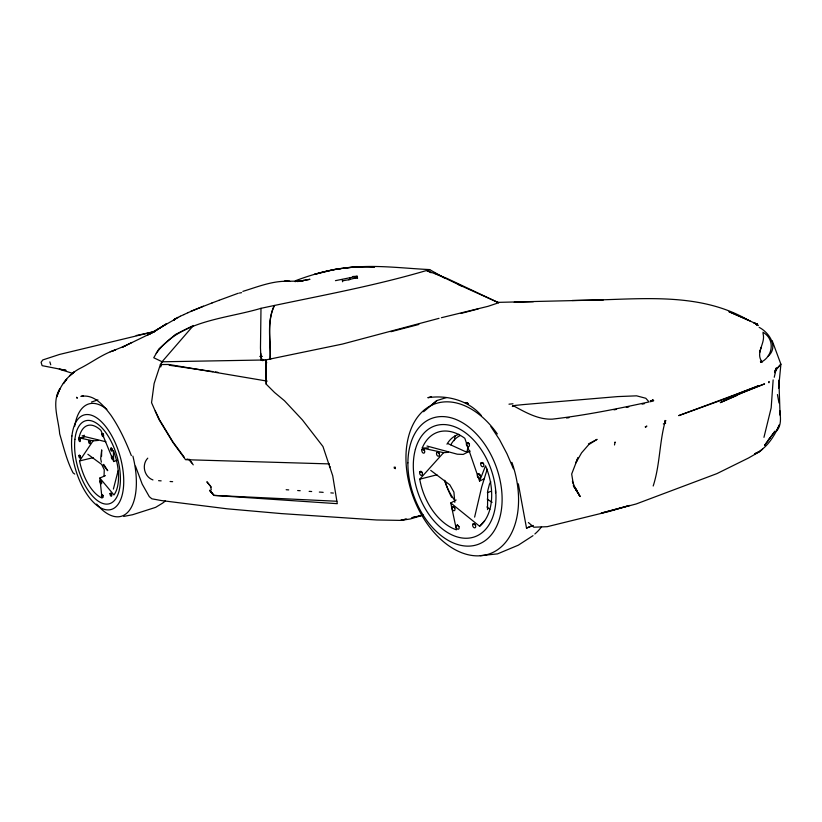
<?xml version="1.0" encoding="UTF-8"?>
<svg xmlns="http://www.w3.org/2000/svg" width="822" height="822" viewBox="0 0 822 822"><rect width="100%" height="100%" fill="white"/><g stroke="black" fill="none" stroke-linecap="round" stroke-linejoin="round"><path stroke-width="1.23" d="M487.528 509.63L487.672 491.001L489.491 484.024L490.826 481.856M737.067 395.218L736.461 395.094L764.573 383.884L743.684 392.135L720.288 402.646L736.985 395.423L736.461 395.094M445 278.288L429.639 269.585C374.339 286.19 317.364 296.167 260.995 308.322L260.471 348.025L261.057 360.046M774.252 377.267L776.379 367.855L774.961 372.705L775.886 370.106L780.9 364.228L772.207 340.74M211.87 492.861L209.785 490.333L213.905 495.389L337.287 503.681L332.715 475.763L322.964 446.51L302.383 419.898L284.474 400.735L274.599 392.536L266.205 384.162L266.174 361.392M778.66 385.816L778.598 388.107L780.9 364.228L774.55 370.907M104.065 475.907L104.26 469.763L101.661 464.44L87.862 454.278M161.8 362.779L162.129 361.762L153.755 357.745L158.903 348.908L175.292 334.564L193.427 325.502L162.006 361.793L160.382 364.557L154.125 383.545L151.546 402.677L158.944 419.467L173.113 442.698L185.546 459.693L329.417 463.906M650.736 401.187L650.685 401.804L653.13 399.708L650.736 401.187L650.387 400.746L653.716 400.694L651.404 400.828M756.867 325.44L756.908 324.074L754.154 323.108L757 323.95M614.496 444.969L615.123 441.989L614.815 442.534M773.153 379.898L771.18 407.856L763.957 437.345M474.623 517.12L481.702 486.932L487.199 469.187M653.192 486.008C660.004 465.026 659.326 442.811 665.101 421.696L665.625 420.772L665.101 421.696L665.625 420.772L664.947 420.474L665.594 420.761M113.395 489.08L118.101 470.78M762.98 333.475C765.888 342.712 756.065 351.446 761.049 360.396M756.682 324.772L756.908 324.074M160.701 367.002L161.318 365.184M760.083 350.788L759.559 352.361L761.223 347.418M484.014 478.918L479.565 481.076L485.535 465.858A51.971 33.856 69.8 0 1 479.606 526.265L450.775 502.972L456.107 499.982M577.938 457.772L571.68 474.037L573.283 483.891M78.82 439.092L79.426 438.599L80.207 439.606A1.562 0.73 74.4 0 1 79.775 441.578A1.562 0.73 74.4 0 1 78.82 439.092L79.981 439.143M577.784 458.101L575.883 462.827L581.575 452.85L588.788 444.579L597.091 439.359L588.47 443.921M78.953 455.624L79.559 455.152L80.33 456.148A1.552 0.719 74.1 0 1 79.898 458.101A1.552 0.719 74.1 0 1 78.953 455.624L80.104 455.686M88.622 441.106L89.238 440.613L90.019 441.62A1.562 0.74 74.4 0 1 89.577 443.592A1.562 0.74 74.4 0 1 88.622 441.106L89.238 440.613L89.793 441.157M101.938 434.016L102.586 433.513L103.397 434.53A1.603 0.771 74.4 0 1 102.925 436.564A1.603 0.771 74.4 0 1 101.938 434.016L102.586 433.513L103.161 434.057M110.775 448.216L112.1 449.089A1.613 0.771 74.1 0 1 111.617 451.114A1.613 0.771 74.1 0 1 110.631 448.545L111.587 448.247M100.222 480.952L101.507 481.846A1.562 0.74 73.6 0 1 101.055 483.778A1.562 0.74 73.6 0 1 100.089 481.271L101.003 481.024M111.432 456.837L112.08 456.354L112.891 457.381A1.603 0.771 74 0 1 112.409 459.385A1.603 0.771 74 0 1 111.432 456.837L112.08 456.354L112.655 456.909M101.548 495.019L102.175 494.577L102.966 495.615A1.572 0.74 73.3 0 1 102.503 497.546A1.572 0.74 73.3 0 1 101.548 495.019L102.74 495.142M110.117 493.662L110.754 493.21L111.566 494.258A1.593 0.75 73.3 0 1 111.093 496.211A1.593 0.75 73.3 0 1 110.117 493.662L111.33 493.786M274.343 305.507C266.287 322.06 270.993 341.418 270.037 359.111L270.911 358.875M274.466 305.476C266.41 322.039 271.116 341.387 270.161 359.08M174.038 320.118L174.521 319.121L178.158 317.241M174.151 320.097L174.634 319.09M395.043 467.626L395.29 467.163L395.29 468.694L394.159 467.132L395.043 467.626L394.241 468.098L394.827 467.656M768.704 382.179L769.115 381.521L768.95 382.764M421.963 449.768L423.166 449.12L424.481 450.477A2.117 1.356 71.2 0 1 423.371 453.138A2.117 1.356 71.2 0 1 421.963 449.768L423.166 449.12L424.131 449.86M105.411 475.609L99.832 478.065L102.02 498.019A38.069 17.981 74 0 1 79.529 460.937L93.05 440.89L98.106 440.428M419.744 472.023L420.946 471.407L422.241 472.773A2.106 1.336 70.6 0 1 421.152 475.373A2.106 1.336 70.6 0 1 419.744 472.023L420.946 471.407L421.892 472.147M436.646 452.799L437.879 452.151L439.205 453.518A2.127 1.377 70.9 0 1 438.075 456.189A2.127 1.377 70.9 0 1 436.646 452.799L437.879 452.151L438.845 452.891M211.84 492.861L210.298 490.96L211.244 489.604L210.504 486.203L206.867 481.764L211.233 487.097M466.516 443.243L467.81 442.555L469.208 443.962A2.199 1.459 70.7 0 1 467.995 446.726A2.199 1.459 70.7 0 1 466.516 443.243L467.81 442.555L468.838 443.315M480.88 463.197L482.216 462.529L483.624 463.968A2.209 1.48 69.8 0 1 482.38 466.721A2.209 1.48 69.8 0 1 480.88 463.197L482.216 462.529L483.254 463.31M769.844 438.126L764.522 445.462L775.023 431.118L767.789 440.921M452.182 507.266L453.425 506.681L454.772 508.088A2.137 1.377 69 0 1 453.61 510.678A2.137 1.377 69 0 1 452.182 507.266L453.425 506.681L454.412 507.451M477.479 474.623L478.794 473.975L480.192 475.404A2.189 1.459 69.5 0 1 478.959 478.106A2.189 1.459 69.5 0 1 477.479 474.623L478.794 473.975L479.822 474.746M456.302 525.772L457.556 525.196L458.912 526.625A2.147 1.377 68.4 0 1 457.741 529.193A2.147 1.377 68.4 0 1 456.302 525.772L457.556 525.196L458.553 525.988M472.804 524.333L474.099 523.758L475.476 525.207A2.178 1.418 68.1 0 1 474.273 527.806A2.178 1.418 68.1 0 1 472.804 524.333L474.099 523.758L475.116 524.549M147.775 458.162C141.363 464.697 144.271 476.945 152.943 479.935M156.211 353.347C180.337 320.118 224.909 319.111 260.995 308.322M768.025 356.306C778.937 346.905 769.166 332.612 759.179 327.362M762.631 449.131L760.042 451.35L754.565 453.847C766.597 448.802 774.283 436.277 779.441 424.799L776.225 431.437C781.506 425.796 780.787 417.905 779.718 410.887M450.775 502.972L456.446 529.82A51.971 33.856 69.8 0 1 419.744 479.185L443.613 452.655L448.483 452.316M479.606 526.265L484.6 520.799M759.898 451.494L748.472 458.029L716.907 473.616L636.166 503.978L601.139 513.164L629.57 505.458L609.657 511.315L547.216 526.686L533.848 527.21L528.371 522.525M761.717 361.516L760.843 362.43L761.84 361.423L760.422 361.464L762.436 361.886L761.008 361.32L761.84 361.423M430.923 405.585L436.883 400.55L446.336 397.622M423.607 411.719L436.883 400.55M760.967 362.214C773.183 356.399 775.321 339.096 762.867 332.232M110.631 448.545L111.278 448.052L112.1 449.089M100.089 481.271L100.716 480.819L101.507 481.846M533.016 535.667L518.292 545.192L497.536 553.874L480.315 555.651M152.039 332.838L147.6 334.934L180.295 316.265M645.527 426.906L646.883 426.125L645.198 426.865L645.743 427.399M131.859 342.486L122.344 347.203L151.988 332.859M470.02 450.97L463.187 454.432L457.299 454.196L426.988 446.027M187.858 312.72L203.404 306.195M457.833 284.299L498.646 302.753L488.021 306.329L441.404 317.713M149.285 334.143L152.183 332.776M183.84 314.61L187.981 312.699M180.172 316.285L183.953 314.579M329.663 466.619L329.458 465.992M110.251 351.734L115.604 349.874C102.606 353.953 91.715 362.615 79.6 368.605C68.575 374.452 60.325 385.128 56.687 396.995L59.955 388.621C51.283 402.297 58.537 419.045 59.667 433.841C63.602 447.004 66.685 460.597 73.076 472.856L74.74 474.068M191.064 311.148L212.045 302.958M112.83 350.84L125.067 345.877M295.684 280.662C320.755 271.137 347.572 265.187 374.524 267.016C354.261 265.979 333.896 268.517 314.477 274.384L334.801 269.431L341.089 268.671M295.201 281.679L298.458 280.405M532.451 525.484L526.512 528.094L533.334 525.474M348.59 279.685L357.077 277.641L354.159 278.422M335.438 280.662L357.19 276.254L357.56 278.35M218.96 300.338L238.298 293.228M211.932 302.989L219.073 300.307M487.333 492.686L490.919 491.34M78.953 438.763L80.207 439.606M242.85 291.378C258.046 286.744 273.685 280.24 289.847 281.381L284.268 281.278L302.835 281.093L294.666 281.412M91.458 402.05L97.931 399.882M102.082 433.677L103.397 434.53M88.755 440.767L90.019 441.62M93.05 440.89L78.994 437.818A38.069 17.981 74 0 1 100.911 430.389L113.672 461.522L117.269 460.32M79.087 455.296L80.33 456.148M663.344 423.926L665.656 423.196M431.519 396.584L427.841 397.714C446.963 394.745 468.519 400.365 481.332 415.531M422.94 515.219L410.147 519.001L400.725 520.398L376.63 519.977L281.145 513.575L227.242 508.818L161.441 500.557L151.885 498.81L149.316 496.694L142.196 484.117L135.486 466.125M427.625 270.14L429.639 269.585C401.013 268.219 372.161 264.047 343.606 268.362M439.04 318.33L342.384 344.079L265.619 359.964L162.006 361.793M84.512 435.28L82.097 435.937L105.904 441.774M460.854 313.47L478.147 308.938M390.912 331.718L418.819 324.454M101.681 494.71L102.966 495.615M110.261 493.344L111.566 494.258M418.429 516.195L423.011 515.024M419.744 479.185L436.934 474.808M299.383 281.401L301.664 280.836M154.896 331.461L59.523 354.446L42.765 359.944L41.1 362.286L42.107 365.646L66.048 370.352L59.328 369.181L73.168 373.517M83.382 395.803L80.905 396.41C94.242 393.841 103.706 405.698 110.857 415.131C119.437 427.646 125.787 441.527 131.345 455.614M405.606 519.206L400.725 520.398L406.623 519.001M411.709 517.716L422.703 515.034M79.529 460.937L93.184 457.679M412.531 517.603L416.066 516.761M422.261 449.326L423.166 449.12L424.481 450.477M466.834 442.781L467.81 442.555L469.208 443.962M649.174 401.907C617.117 408.914 584.874 415.377 552.25 419.148C538.03 419.734 525.042 412.099 512.928 405.523L512.363 406.489L514.932 405.441L523.563 404.568L617.702 396.594L636.588 395.834L645.804 398.269L648.589 401.434M436.955 452.357L437.879 452.151L439.205 453.518M136.195 335.54L155.029 331.441M642.146 404.136L644.52 403.623M420.042 471.592L420.946 471.407L422.241 472.773M626.343 407.424L628.779 406.921M481.209 462.735L482.216 462.529L483.624 463.968M477.808 474.171L478.794 473.975L480.192 475.404M613.983 409.849L616.469 409.366M123.69 516.432L132.64 514.716L155.625 507.359L161.513 503.783A57.982 28.832 73.9 0 0 165.314 500.855M302.856 280.621L309.956 279.295L297.461 281.597M239.397 293.043L241.606 292.663M262.793 360.19L263.934 359.995M452.49 506.845L453.425 506.681L454.772 508.088M456.611 525.35L457.556 525.196L458.912 526.625M473.133 523.912L474.099 523.758L475.476 525.207M296.197 281.432L303.688 280.456M352.751 276.511L357.19 276.254M566.502 418.008L568.978 417.689M342.466 280.816L349.853 279.552L349.627 278.278M508.982 404.177L512.99 403.797M78.994 437.818L84.008 437.52M572.112 300.492L603.256 299.886L497.238 302.383M514.223 302.26L533.365 301.736M593.33 300.081C645.157 298.818 701.012 292.776 747.948 320.005L757.37 324.392L758.377 325.604M443.613 452.655L422.2 448.062L428.611 447.918M259.793 356.429L262.352 356.378M160.382 364.557L168.859 364.475L267.181 381.12M469.835 451.658L465.118 451.483L448.052 443.654M336.886 501.256L213.936 495.399L209.785 490.333M111.792 456.333L112.891 457.381M158.595 480.685L161.153 480.86M170.082 481.497L172.63 481.682M286.169 489.717L288.717 489.902M297.656 490.539L300.205 490.713M309.134 491.351L311.682 491.525M319.337 492.07L323.169 492.347M330.824 492.881L333.372 493.066M466.475 403.078L466.033 402.533L468.283 403.592L465.416 402.842L468.283 403.592M169.147 365.235L212.877 371.595M215.385 371.955L217.881 372.325M498.646 302.753L446.726 278.309L426.639 270.5L431.149 272.77M186.995 458.995L188.947 459.642L191.875 462.971M434.591 273.11L462.467 286.436M466.331 403.068L467.256 403.468M750.229 321.042L728.96 311.682L747.948 320.005M430.728 470.379L449.829 484.846L453.908 492.09L454.813 502.324M486.912 506.958L489.912 509.321M99.832 478.065L113.939 494.957A38.069 17.981 74 0 0 113.364 450.446L113.672 461.522M210.319 490.97L213.905 495.389M184.344 457.392L172.877 441.876L159.776 420.206M103.069 464.892L107.723 470.677L103.695 464.338M573.263 485.658L576.756 490.344L574.259 486.984M189.132 459.231L193.242 464.851M262.732 360.724L261.077 357.498L260.728 353.326M490.909 426.618L499.478 439.554L506.979 453.785L513.411 468.766M574.259 487.148L580.178 496.539L574.537 487.066L579.551 495.553L575.308 488.402L572.41 481.343M155.245 410.99L159.211 419.045M50.728 364.793L49.854 361.896M266.729 362.831L265.619 359.964L266.205 384.162M479.565 481.076L464.81 438.301A51.971 33.856 69.8 0 0 422.2 448.062M101.383 462.159L100.685 458.686L101.681 449.881L101.558 456.261M518.333 483.819L526.512 528.094M777.437 394.55L778.999 402.996M355.207 277.014L355.423 278.278M342.24 279.644L342.61 281.761M779.677 410.61L780.088 415.11L778.876 380.175M329.817 466.557L329.879 467.245M132.887 456.118A58.475 27.835 74 0 1 129.342 510.421A58.475 27.835 74 0 1 96.626 504.092M74.689 426.299A58.475 27.835 74 0 1 106.86 409.346M454.134 499.581A42.723 28.256 69.6 0 1 444.692 480.264M446.963 444.178A42.723 28.256 69.6 0 1 458.84 434.335M495.481 490.395A53.697 35.058 69.7 0 1 495.584 492.923M511.88 462.344A79.806 52.279 69.7 0 1 468.098 554.727A79.806 52.279 69.7 0 1 408.215 437.89A79.806 52.279 69.7 0 1 497.331 433.954M451.576 497.259A78.984 53.276 69.5 0 1 444.846 481.168M541.544 526.789A78.984 53.276 69.5 0 1 534.855 533.992M454.371 440.623A64.465 43.658 69.4 0 1 455.121 435.691M492.162 502.263A40.658 27.455 69.5 0 1 487.22 499.067M467.194 451.812A40.658 27.455 69.5 0 1 467.934 446.932M450.775 444.836A41.182 27.321 69.6 0 1 460.258 435.537M66.633 379.363L63.407 383.494L66.633 379.363M72.737 373.157L69.572 375.849L74.227 371.914L72.737 373.157M164.04 325.368L153.159 332.314L166.722 323.663L164.04 325.368M735.217 394.632L678.715 415.624L723.309 399.492L758.973 385.59L735.217 394.632M756.949 324.012L754.154 323.108L757.37 324.392L756.949 324.012M77.134 398.095L76.672 397.345L77.134 398.095M74.915 439.328A43.155 20.365 74 0 0 105.493 504.061A43.155 20.365 74 0 0 112.131 443.438A43.155 20.365 74 0 0 74.915 439.328M71.925 435.968A49.166 23.201 74 0 0 106.665 509.835A49.166 23.201 74 0 0 114.371 440.911A49.166 23.201 74 0 0 71.925 435.968M415.398 449.346A58.917 38.346 69.8 0 0 463.033 538.102A58.917 38.346 69.8 0 0 485.535 456.796A58.917 38.346 69.8 0 0 415.398 449.346M407.897 462.837A67.127 43.7 69.8 0 0 478.168 544.359A67.127 43.7 69.8 0 0 478.99 436.852A67.127 43.7 69.8 0 0 407.897 462.837"/></g></svg>
